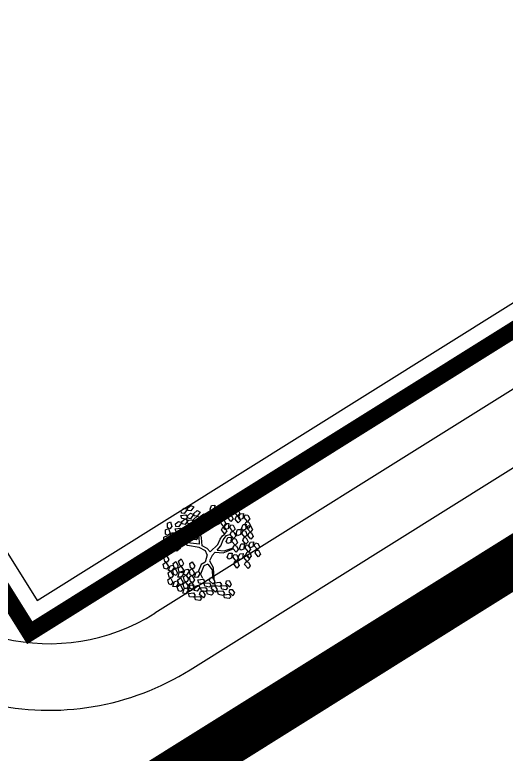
# Model space of a CAD drawing. Extents: x -809667 to 586099, y 3084146 to 3634412.
# Drawn here: x 381193.66 to 381208.43, y 3084205.82 to 3084228.03 of the extents above; entities that cross this region are included whole.
import ezdxf

# ---------------------------------------------------------------- set-up
doc = ezdxf.new("R2010")
doc.units = 0
doc.header["$LTSCALE"] = 0.5
doc.layers.add('乔木', color=84, linetype='CONTINUOUS')
doc.layers.add('文字', color=7, linetype='CONTINUOUS')

# ---------------------------------------------------------------- blocks, each defined once
blk = doc.blocks.new('幌伞枫')
at = {"layer": '乔木', "color": 0}
for p, q in [((-531, 995), (-450, 1054)), ((-450, 1054), (-384, 1025)), ((-9, 966), (27, 1054)), ((27, 1054), (101, 1061)), ((101, 1061), (86, 944)), ((123, 966), (145, 1032)), ((145, 1032), (203, 1025)), ((284, 1025), (365, 1032)), ((365, 1032), (350, 915)), ((-677, 937), (-604, 995)), ((-670, 878), (-677, 937)), ((-604, 870), (-670, 878)), ((-604, 995), (-531, 966)), ((-531, 966), (-604, 870)), ((-523, 937), (-531, 995)), ((-531, 819), (-457, 878)), ((-450, 929), (-523, 937)), ((-457, 878), (-391, 848)), ((-384, 1025), (-450, 929)), ((-384, 870), (-303, 937)), ((-377, 819), (-384, 870)), ((-237, 900), (-310, 804)), ((-303, 937), (-237, 900)), ((-237, 797), (-156, 863)), ((-156, 863), (-90, 826)), ((20, 915), (-9, 966)), ((86, 944), (20, 915)), ((196, 878), (123, 966)), ((137, 804), (167, 870)), ((167, 870), (225, 863)), ((247, 937), (196, 878)), ((203, 1025), (247, 937)), ((225, 863), (262, 775)), ((247, 937), (284, 1025)), ((284, 885), (247, 937)), ((350, 915), (284, 885)), ((380, 937), (409, 1003)), ((460, 848), (380, 937)), ((409, 1003), (468, 995)), ((424, 900), (460, 988)), ((453, 848), (424, 900)), ((519, 878), (453, 848)), ((460, 988), (534, 995)), ((504, 900), (460, 848)), ((468, 995), (504, 900)), ((534, 995), (519, 878)), ((556, 900), (578, 966)), ((629, 812), (556, 900)), ((578, 966), (636, 959)), ((681, 870), (629, 812)), ((636, 959), (681, 870)), ((651, 775), (688, 863)), ((688, 863), (761, 870)), ((761, 870), (747, 753)), ((-810, 628), (-736, 687)), ((-736, 687), (-663, 658)), ((-685, 826), (-567, 841)), ((-663, 753), (-685, 826)), ((-567, 738), (-663, 753)), ((-663, 687), (-582, 746)), ((-655, 628), (-663, 687)), ((-582, 746), (-516, 716)), ((-516, 716), (-582, 614)), ((-567, 841), (-531, 782)), ((-531, 782), (-567, 738)), ((-545, 709), (-428, 724)), ((-523, 636), (-545, 709)), ((-523, 760), (-531, 819)), ((-457, 746), (-523, 760)), ((-391, 848), (-457, 746)), ((-428, 724), (-384, 665)), ((-384, 738), (-310, 804)), ((-377, 680), (-384, 738)), ((-310, 804), (-377, 819)), ((-310, 804), (-237, 768)), ((-237, 768), (-310, 672)), ((-230, 738), (-237, 797)), ((-156, 731), (-230, 738)), ((-90, 826), (-156, 731)), ((108, 650), (145, 738)), ((211, 716), (137, 804)), ((145, 738), (218, 746)), ((218, 746), (203, 628)), ((262, 775), (211, 716)), ((240, 650), (262, 716)), ((262, 716), (321, 709)), ((321, 709), (365, 621)), ((402, 775), (424, 841)), ((475, 687), (402, 775)), ((424, 841), (482, 834)), ((526, 746), (475, 687)), ((482, 834), (526, 746)), ((570, 738), (600, 804)), ((644, 650), (570, 738)), ((600, 804), (658, 797)), ((695, 709), (644, 650)), ((681, 724), (651, 775)), ((658, 797), (695, 709)), ((747, 753), (681, 724)), ((783, 775), (805, 841)), ((857, 687), (783, 775)), ((805, 841), (864, 834)), ((908, 746), (857, 687)), ((864, 834), (908, 746)), ((-1037, 489), (-971, 525)), ((-993, 643), (-927, 680)), ((-993, 548), (-993, 643)), ((-942, 518), (-993, 548)), ((-971, 525), (-934, 408)), ((-890, 570), (-942, 518)), ((-927, 680), (-890, 570)), ((-817, 518), (-699, 533)), ((-795, 445), (-817, 518)), ((-802, 570), (-810, 628)), ((-736, 562), (-802, 570)), ((-663, 658), (-736, 562)), ((-699, 533), (-663, 474)), ((-582, 614), (-655, 628)), ((-421, 621), (-523, 636)), ((-443, 452), (-369, 518)), ((-384, 665), (-421, 621)), ((-391, 628), (-274, 643)), ((-369, 555), (-391, 628)), ((-310, 672), (-377, 680)), ((-274, 548), (-369, 555)), ((-369, 518), (-296, 481)), ((-296, 511), (-215, 577)), ((-274, 643), (-237, 592)), ((-237, 592), (-274, 548)), ((-215, 577), (-149, 540)), ((-149, 540), (-215, 445)), ((137, 599), (108, 650)), ((203, 628), (137, 599)), ((313, 562), (240, 650)), ((255, 489), (284, 555)), ((284, 555), (336, 548)), ((306, 540), (350, 636)), ((343, 496), (306, 540)), ((365, 621), (313, 562)), ((336, 548), (380, 459)), ((409, 518), (343, 496)), ((350, 636), (424, 636)), ((424, 636), (409, 518)), ((446, 548), (468, 606)), ((519, 452), (446, 548)), ((468, 606), (526, 599)), ((526, 599), (570, 511)), ((717, 525), (754, 614)), ((747, 481), (717, 525)), ((754, 614), (827, 621)), ((798, 614), (827, 680)), ((871, 525), (798, 614)), ((827, 621), (813, 503)), ((827, 680), (886, 672)), ((849, 525), (871, 592)), ((923, 437), (849, 525)), ((871, 592), (930, 584)), ((923, 584), (871, 525)), ((886, 672), (923, 584)), ((930, 584), (974, 496)), ((-1081, 320), (-1015, 357)), ((-1037, 393), (-1037, 489)), ((-986, 364), (-1037, 393)), ((-1015, 357), (-978, 239)), ((-934, 408), (-986, 364)), ((-956, 320), (-898, 423)), ((-898, 423), (-824, 423)), ((-883, 349), (-817, 386)), ((-810, 364), (-883, 291)), ((-883, 247), (-883, 349)), ((-824, 423), (-810, 364)), ((-817, 386), (-780, 269)), ((-699, 430), (-795, 445)), ((-758, 313), (-685, 371)), ((-663, 474), (-699, 430)), ((-685, 371), (-619, 342)), ((-619, 342), (-685, 247)), ((-611, 371), (-531, 430)), ((-604, 313), (-611, 371)), ((-465, 401), (-538, 305)), ((-531, 430), (-465, 401)), ((-457, 342), (-332, 364)), ((-428, 276), (-457, 342)), ((-435, 393), (-443, 452)), ((-369, 386), (-435, 393)), ((-296, 481), (-369, 386)), ((-332, 364), (-296, 305)), ((-257, 346), (-327, 441)), ((-222, 377), (-311, 462)), ((-288, 452), (-296, 511)), ((-215, 445), (-288, 452)), ((-252, 158), (-257, 346)), ((-206, 307), (-222, 377)), ((225, 276), (277, 357)), ((328, 401), (255, 489)), ((277, 357), (336, 393)), ((291, 261), (372, 364)), ((380, 459), (328, 401)), ((336, 393), (344, 419)), ((372, 364), (468, 393)), ((460, 386), (490, 452)), ((534, 291), (460, 386)), ((490, 452), (541, 445)), ((570, 511), (519, 452)), ((585, 349), (534, 291)), ((541, 445), (585, 349)), ((592, 408), (629, 496)), ((629, 357), (592, 408)), ((629, 496), (710, 503)), ((695, 386), (629, 357)), ((710, 503), (695, 386)), ((725, 408), (754, 474)), ((798, 320), (725, 408)), ((813, 503), (747, 481)), ((754, 474), (813, 467)), ((849, 371), (798, 320)), ((813, 467), (849, 371)), ((864, 364), (893, 430)), ((937, 276), (864, 364)), ((893, 430), (952, 423)), ((974, 496), (923, 437)), ((952, 423), (989, 335)), ((-1125, 166), (-1059, 195)), ((-1081, 217), (-1081, 320)), ((-1030, 188), (-1081, 217)), ((-1059, 195), (-1022, 85)), ((-978, 239), (-1030, 188)), ((-883, 291), (-956, 320)), ((-927, 195), (-861, 225)), ((-927, 92), (-927, 195)), ((-832, 217), (-883, 247)), ((-861, 225), (-824, 114)), ((-780, 269), (-832, 217)), ((-773, 203), (-655, 217)), ((-751, 129), (-773, 203)), ((-751, 254), (-758, 313)), ((-685, 247), (-751, 254)), ((-655, 217), (-611, 158)), ((-531, 129), (-641, 203)), ((-531, 195), (-633, 254)), ((-538, 305), (-604, 313)), ((-252, 158), (-531, 195)), ((-332, 261), (-428, 276)), ((-296, 305), (-332, 261)), ((-188, 124), (-206, 307)), ((174, 151), (225, 276)), ((240, 122), (291, 261)), ((365, 225), (402, 313)), ((402, 173), (365, 225)), ((402, 313), (482, 320)), ((468, 203), (402, 173)), ((482, 320), (468, 203)), ((497, 225), (526, 291)), ((570, 136), (497, 225)), ((526, 291), (585, 283)), ((622, 188), (570, 136)), ((585, 283), (622, 188)), ((747, 247), (769, 313)), ((820, 158), (747, 247)), ((769, 313), (827, 305)), ((871, 217), (820, 158)), ((827, 305), (871, 217)), ((879, 122), (923, 210)), ((923, 210), (996, 217)), ((989, 335), (937, 276)), ((996, 217), (981, 100)), ((1011, 122), (1040, 188)), ((1040, 188), (1099, 180)), ((1099, 180), (1143, 92)), ((-1125, 63), (-1125, 166)), ((-1074, 34), (-1125, 63)), ((-1022, 85), (-1074, 34)), ((-1044, -10), (-986, 92)), ((-986, 92), (-912, 92)), ((-898, 34), (-971, -32)), ((-876, 63), (-927, 92)), ((-912, 92), (-898, 34)), ((-824, 114), (-876, 63)), ((-846, 19), (-788, 122)), ((-773, -3), (-846, 19)), ((-788, 122), (-714, 122)), ((-699, 63), (-773, -3)), ((-648, 114), (-751, 129)), ((-714, 122), (-699, 63)), ((-611, 158), (-648, 114)), ((-259, 85), (-531, 129)), ((-112, 4), (-259, 85)), ((-76, 63), (-188, 124)), ((-76, -84), (-112, 4)), ((-9, -18), (-76, 63)), ((-9, -18), (174, 151)), ((152, 26), (240, 122)), ((152, 26), (318, 4)), ((295, -42), (527, 53)), ((318, 4), (524, 78)), ((519, 63), (541, 129)), ((592, -25), (519, 63)), ((541, 129), (600, 122)), ((644, 34), (592, -25)), ((600, 122), (644, 34)), ((673, 70), (710, 166)), ((703, 26), (673, 70)), ((769, 48), (703, 26)), ((710, 166), (783, 166)), ((783, 166), (769, 48)), ((805, 78), (827, 144)), ((879, -18), (805, 78)), ((827, 144), (886, 136)), ((915, 78), (879, 122)), ((930, 41), (879, -18)), ((886, 136), (930, 41)), ((981, 100), (915, 78)), ((1092, 34), (1011, 122)), ((1033, -40), (1055, 26)), ((1055, 26), (1114, 19)), ((1143, 92), (1092, 34)), ((1114, 19), (1158, -69)), ((-1081, -142), (-1022, -91)), ((-1052, -238), (-1081, -142)), ((-971, -32), (-1044, -10)), ((-1022, -91), (-964, -194)), ((-76, -84), (-120, -253)), ((42, -98), (-20, -221)), ((-9, -18), (-9, -18)), ((-9, -18), (-9, -18)), ((-9, -18), (-9, -18)), ((-9, -18), (-9, -18)), ((-9, -18), (-9, -18)), ((-9, -18), (-9, -18)), ((-9, -18), (-9, -18)), ((-9, -18), (-9, -18)), ((-9, -18), (-9, -18)), ((-9, -18), (-9, -18)), ((-9, -18), (-9, -18)), ((-9, -18), (-9, -18)), ((-9, -18), (-9, -18)), ((-9, -18), (-9, -18)), ((-9, -18), (-9, -18)), ((-9, -18), (-9, -18)), ((-9, -18), (-9, -18)), ((-9, -18), (-9, -18)), ((-9, -18), (-9, -18)), ((-9, -18), (-9, -18)), ((-9, -18), (-9, -18)), ((-9, -18), (-9, -18)), ((-9, -18), (-9, -18)), ((-9, -18), (-9, -18)), ((-9, -18), (-9, -18)), ((-9, -18), (-9, -18)), ((-9, -18), (-9, -18)), ((-9, -18), (-9, -18)), ((-9, -18), (-9, -18)), ((-9, -18), (-9, -18)), ((-9, -18), (-9, -18)), ((-9, -18), (-9, -18)), ((-9, -18), (-9, -18)), ((-9, -18), (-9, -18)), ((-9, -18), (-9, -18)), ((-9, -18), (-9, -18)), ((-9, -18), (-9, -18)), ((-9, -18), (-9, -18)), ((-9, -18), (-9, -18)), ((-9, -18), (-9, -18)), ((42, -98), (109, -22)), ((109, -22), (295, -42)), ((387, -142), (424, -47)), ((424, -187), (387, -142)), ((424, -47), (504, -47)), ((490, -165), (424, -187)), ((504, -47), (490, -165)), ((519, -135), (548, -76)), ((592, -231), (519, -135)), ((548, -76), (607, -84)), ((607, -84), (644, -172)), ((644, -150), (681, -62)), ((673, -201), (644, -150)), ((681, -62), (754, -54)), ((754, -54), (739, -172)), ((776, -150), (805, -84)), ((849, -238), (776, -150)), ((805, -84), (857, -91)), ((820, -84), (849, -18)), ((893, -172), (820, -84)), ((849, -18), (908, -25)), ((857, -91), (901, -187)), ((945, -120), (893, -172)), ((908, -25), (945, -120)), ((1106, -128), (1033, -40)), ((1158, -69), (1106, -128)), ((-1089, -304), (-1030, -253)), ((-1067, -399), (-1089, -304)), ((-1000, -253), (-1052, -238)), ((-1030, -253), (-971, -355)), ((-964, -194), (-1000, -253)), ((-971, -451), (-934, -341)), ((-934, -341), (-868, -326)), ((-868, -326), (-839, -377)), ((-861, -282), (-802, -238)), ((-839, -385), (-861, -282)), ((-802, -238), (-744, -341)), ((-744, -341), (-780, -399)), ((-744, -392), (-685, -341)), ((-736, -231), (-677, -179)), ((-707, -326), (-736, -231)), ((-655, -348), (-707, -326)), ((-685, -341), (-626, -443)), ((-677, -179), (-619, -289)), ((-619, -289), (-655, -348)), ((-479, -289), (-421, -245)), ((-457, -385), (-479, -289)), ((-421, -245), (-362, -348)), ((-215, -311), (-285, -477)), ((-156, -341), (-230, -532)), ((-120, -253), (-215, -311)), ((-61, -304), (-156, -341)), ((-61, -304), (38, -431)), ((-20, -221), (62, -380)), ((541, -297), (563, -231)), ((614, -392), (541, -297)), ((563, -231), (622, -238)), ((644, -172), (592, -231)), ((666, -333), (614, -392)), ((622, -238), (666, -333)), ((739, -172), (673, -201)), ((791, -311), (820, -245)), ((871, -399), (791, -311)), ((820, -245), (879, -253)), ((901, -187), (849, -238)), ((915, -341), (871, -399)), ((879, -253), (915, -341)), ((-1008, -414), (-1067, -399)), ((-971, -355), (-1008, -414)), ((-978, -502), (-920, -458)), ((-956, -598), (-978, -502)), ((-898, -465), (-971, -451)), ((-920, -458), (-861, -561)), ((-839, -377), (-898, -465)), ((-876, -443), (-817, -399)), ((-846, -539), (-876, -443)), ((-780, -399), (-839, -385)), ((-817, -399), (-758, -502)), ((-758, -502), (-795, -561)), ((-751, -598), (-714, -480)), ((-722, -487), (-744, -392)), ((-663, -502), (-722, -487)), ((-714, -480), (-648, -465)), ((-626, -443), (-663, -502)), ((-648, -465), (-626, -524)), ((-626, -539), (-589, -429)), ((-589, -429), (-523, -414)), ((-494, -465), (-553, -554)), ((-523, -414), (-494, -465)), ((-487, -451), (-428, -399)), ((-465, -546), (-487, -451)), ((-399, -407), (-457, -385)), ((-428, -399), (-369, -510)), ((-369, -510), (-413, -568)), ((-362, -348), (-399, -407)), ((-369, -598), (-332, -487)), ((-332, -487), (-266, -473)), ((-266, -473), (-244, -524)), ((38, -431), (49, -612)), ((62, -380), (79, -664)), ((-986, -664), (-927, -620)), ((-964, -759), (-986, -664)), ((-898, -620), (-956, -598)), ((-927, -620), (-868, -722)), ((-861, -561), (-898, -620)), ((-795, -561), (-846, -539)), ((-677, -605), (-751, -598)), ((-751, -664), (-692, -620)), ((-729, -759), (-751, -664)), ((-692, -620), (-633, -722)), ((-626, -524), (-677, -605)), ((-553, -554), (-626, -539)), ((-626, -590), (-567, -546)), ((-597, -693), (-626, -590)), ((-567, -546), (-509, -649)), ((-509, -649), (-545, -708)), ((-487, -605), (-428, -554)), ((-457, -700), (-487, -605)), ((-413, -568), (-465, -546)), ((-428, -554), (-369, -664)), ((-369, -664), (-406, -722)), ((-296, -612), (-369, -598)), ((-244, -524), (-296, -612)), ((-288, -664), (-171, -649)), ((-266, -737), (-288, -664)), ((-230, -532), (-186, -627)), ((-171, -649), (-127, -708)), ((-24, -686), (-9, -620)), ((-9, -620), (49, -612)), ((49, -612), (101, -700)), ((372, -686), (431, -678)), ((431, -678), (482, -766)), ((-912, -781), (-964, -759)), ((-868, -722), (-912, -781)), ((-868, -818), (-832, -700)), ((-795, -825), (-868, -818)), ((-832, -700), (-766, -686)), ((-744, -744), (-795, -825)), ((-766, -686), (-744, -744)), ((-766, -825), (-699, -774)), ((-736, -921), (-766, -825)), ((-670, -781), (-729, -759)), ((-699, -774), (-641, -884)), ((-633, -722), (-670, -781)), ((-633, -752), (-575, -708)), ((-611, -847), (-633, -752)), ((-553, -869), (-611, -847)), ((-604, -862), (-538, -847)), ((-545, -708), (-597, -693)), ((-575, -708), (-516, -810)), ((-516, -810), (-553, -869)), ((-538, -847), (-516, -899)), ((-516, -906), (-479, -788)), ((-494, -766), (-435, -715)), ((-472, -862), (-494, -766)), ((-479, -788), (-413, -781)), ((-406, -722), (-457, -700)), ((-384, -832), (-443, -913)), ((-435, -715), (-377, -818)), ((-413, -781), (-384, -832)), ((-377, -818), (-413, -877)), ((-377, -913), (-340, -803)), ((-340, -803), (-274, -788)), ((-244, -840), (-303, -928)), ((-274, -788), (-244, -840)), ((-171, -752), (-266, -737)), ((-230, -847), (-112, -840)), ((-208, -921), (-230, -847)), ((-127, -708), (-171, -752)), ((-142, -737), (-24, -730)), ((-127, -810), (-142, -737)), ((-24, -832), (-127, -810)), ((-112, -840), (-76, -891)), ((64, -766), (-24, -686)), ((-24, -730), (13, -788)), ((13, -788), (-24, -832)), ((27, -869), (42, -803)), ((42, -803), (101, -803)), ((101, -700), (64, -766)), ((93, -730), (218, -715)), ((115, -803), (93, -730)), ((101, -803), (159, -884)), ((218, -818), (115, -803)), ((218, -715), (255, -774)), ((255, -774), (218, -818)), ((240, -803), (358, -796)), ((262, -877), (240, -803)), ((358, -752), (372, -686)), ((446, -832), (358, -752)), ((358, -796), (394, -847)), ((394, -847), (358, -891)), ((482, -766), (446, -832)), ((-685, -935), (-736, -921)), ((-641, -884), (-685, -935)), ((-641, -972), (-604, -862)), ((-567, -987), (-641, -972)), ((-516, -899), (-567, -987)), ((-443, -913), (-516, -906)), ((-509, -979), (-391, -965)), ((-487, -1053), (-509, -979)), ((-413, -877), (-472, -862)), ((-391, -965), (-354, -1023)), ((-354, -1023), (-391, -1067)), ((-303, -928), (-377, -913)), ((-252, -1001), (-230, -935)), ((-164, -1082), (-252, -1001)), ((-230, -935), (-178, -928)), ((-112, -935), (-208, -921)), ((-178, -928), (-120, -1016)), ((-120, -1016), (-164, -1082)), ((-76, -891), (-112, -935)), ((-90, -921), (27, -913)), ((-68, -994), (-90, -921)), ((27, -1016), (-68, -994)), ((115, -950), (27, -869)), ((27, -913), (71, -972)), ((71, -972), (27, -1016)), ((159, -884), (115, -950)), ((167, -928), (284, -921)), ((189, -1001), (167, -928)), ((284, -1023), (189, -1001)), ((358, -891), (262, -877)), ((284, -921), (328, -979)), ((328, -979), (284, -1023)), ((313, -1009), (431, -994)), ((328, -1082), (313, -1009)), ((431, -950), (446, -884)), ((519, -1031), (431, -950)), ((431, -994), (468, -1053)), ((446, -884), (504, -884)), ((504, -884), (556, -965)), ((556, -965), (519, -1031)), ((-391, -1067), (-487, -1053)), ((-362, -1053), (-244, -1045)), ((-347, -1126), (-362, -1053)), ((-244, -1141), (-347, -1126)), ((-244, -1045), (-208, -1097)), ((-208, -1097), (-244, -1141)), ((431, -1097), (328, -1082)), ((468, -1053), (431, -1097))]:
    blk.add_line(p, q, dxfattribs=at)
blk = doc.blocks.new('123213')
at = {"layer": '文字', "color": 8, "linetype": 'Continuous'}
for p, q in [((381811.646, 3087084.179), (381791.72, 3087071.721)), ((381792.993, 3087067.799), (381819.029, 3087084.077))]:
    blk.add_line(p, q, dxfattribs=at)
at = {"layer": '文字', "color": 8, "linetype": 'Continuous', "flags": 128}
for points, const_width in [([(381770.36, 3087190.836), (381776.82, 3087194.935), (381881.084, 3087269.946), (381943.363, 3087141.793), (381981.092, 3087094.498), (381852.786, 3087079.875), (381804.234, 3087074.341), (381783.884, 3087061.618), (381723.068, 3087158.892), (381743.418, 3087171.615), (381743.418, 3087171.615), (381743.418, 3087171.615), (381770.36, 3087190.836)], 0.5), ([(381743.418, 3087171.615), (381723.068, 3087158.892), (381783.884, 3087061.618), (381804.234, 3087074.341), (381852.786, 3087079.875)], 1.5)]:
    blk.add_lwpolyline(points, dxfattribs=dict(at, const_width=const_width))
blk.add_lwpolyline([(381733.314, 3087150.049), (381781.756, 3087072.568, 0.414214), (381792.78, 3087070.025), (381822.043, 3087088.32)], format="xyb", dxfattribs=at)
at = {"layer": '文字', "color": 8, "linetype": 'Continuous', "const_width": 0.5, "flags": 128}
blk.add_lwpolyline([(381787.957, 3087071.137), (381813.395, 3087087.041), (381781.057, 3087138.764), (381755.62, 3087122.861)], close=True, dxfattribs=at)
at = {"layer": '文字', "color": 8, "linetype": 'Continuous', "flags": 128}
blk.add_lwpolyline([(381788.18, 3087072.102), (381812.43, 3087087.264), (381780.835, 3087137.8), (381756.584, 3087122.638)], close=True, dxfattribs=at)
at = {"layer": '文字', "color": 8, "linetype": 'Continuous'}
for centre, radius in [((381788.539, 3087076.809), 6), ((381787.691, 3087076.278), 10)]:
    blk.add_arc(centre, radius, 212.0138, 302.0138, dxfattribs=at)
at = {"layer": '文字', "color": 8, "linetype": 'Continuous', "xscale": 0.0013, "yscale": 0.0013, "zscale": 0.0013}
blk.add_blockref('幌伞枫', (381793.388, 3087073.588), dxfattribs=at)

msp = doc.modelspace()

# ---------------------------------------------------------------- block references
at = {"layer": '文字', "color": 8}
msp.add_blockref('123213', (-593.85, -2861.67), dxfattribs=at)

doc.saveas('drawing.dxf')
